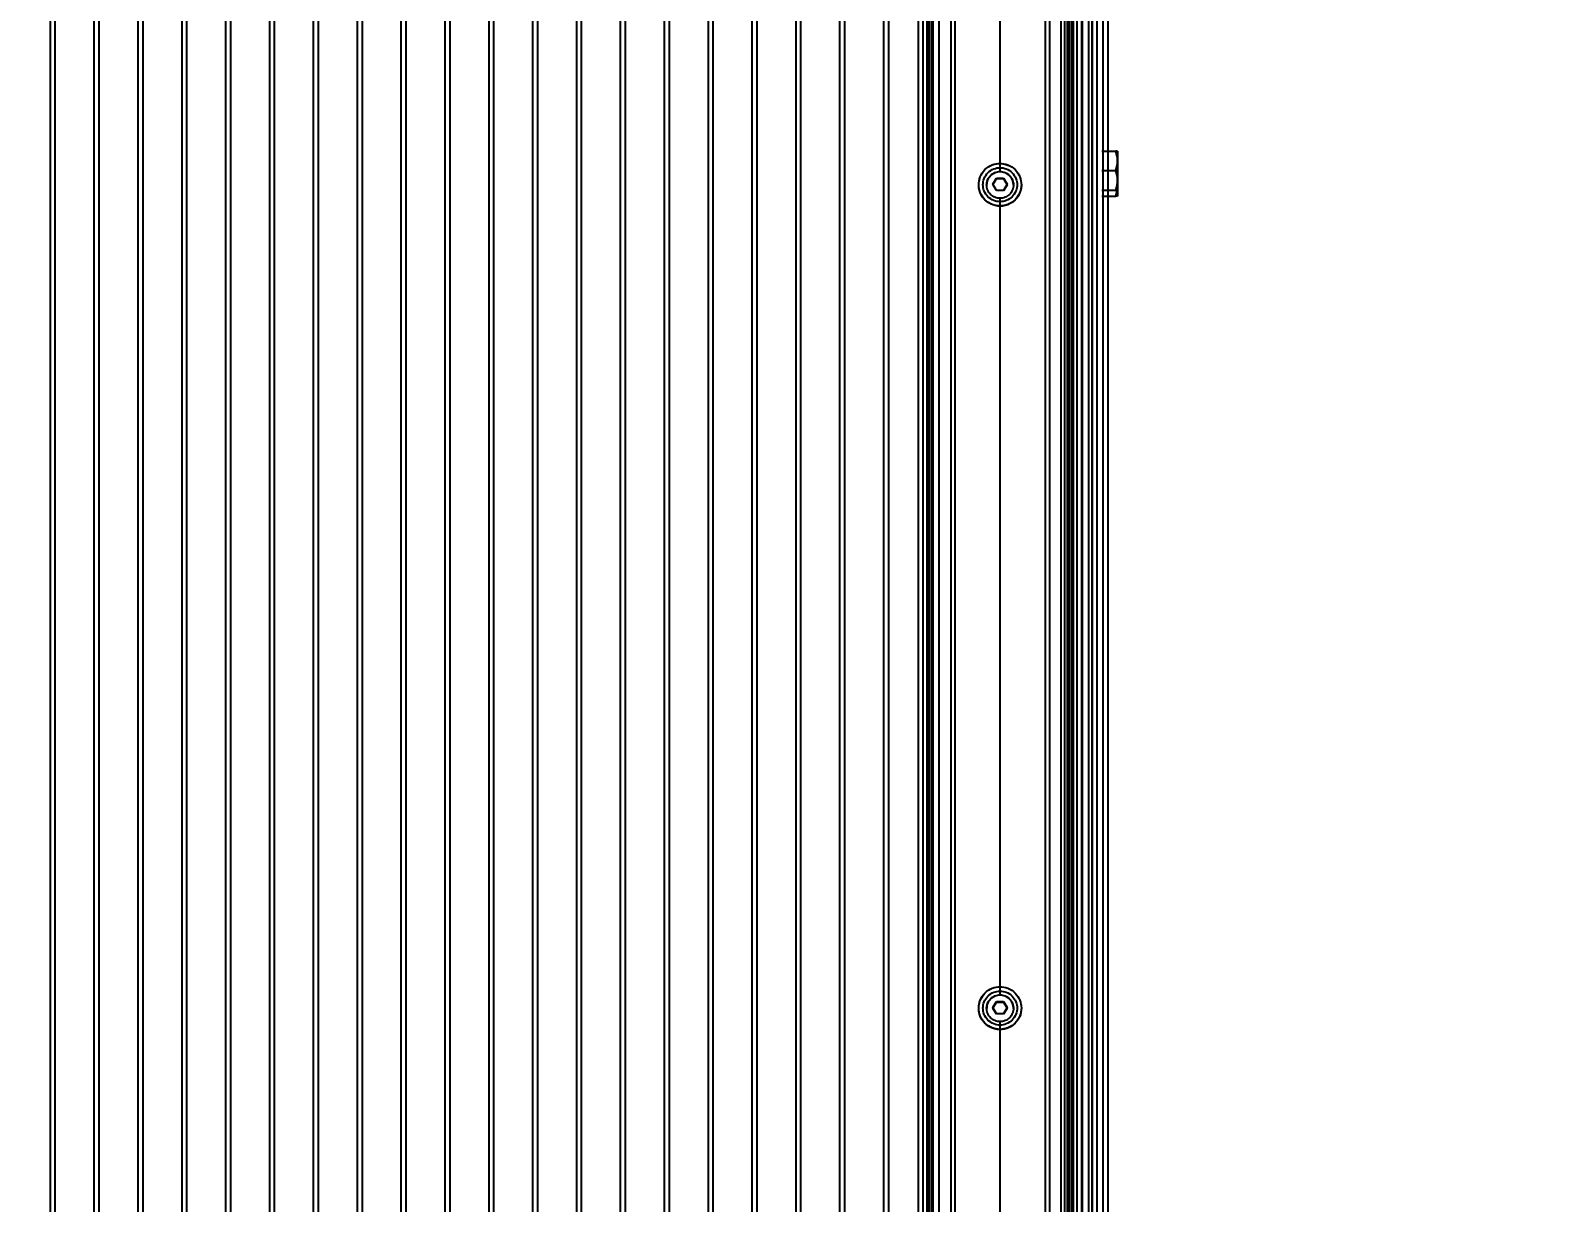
# Model space of a CAD drawing. Header units: millimetres. Extents: x 4625 to 14334, y 16216 to 31562.
# Drawn here: x 13122 to 13750, y 27306 to 27787 of the extents above; entities that cross this region are included whole.
import ezdxf

# ---------------------------------------------------------------- set-up
doc = ezdxf.new("R2010")
doc.units = ezdxf.units.MM
doc.header["$LTSCALE"] = 3
doc.layers.add('Default', color=7, linetype='Continuous')
doc.styles.get("Standard").update_dxf_attribs({"font": 'arial.ttf'})
doc.dimstyles.new('MATEUSZ', dxfattribs={"dimtxt": 35, "dimasz": 16, "dimexe": 0.18, "dimexo": 0.0625, "dimgap": 0.09, "dimtad": 0, "dimdec": 0, "dimdsep": 46, "dimtxsty": 'Standard', "dimblk": 'DOT', "dimcen": 0.09, "dimse1": 1, "dimse2": 1, "dimadec": 0, "dimazin": 0, "dimtfac": 1, "dimtdec": 0, "dimtofl": 0, "dimtmove": 0, "dimatfit": 3, "dimfxl": 1, "dimtolj": 1, "dimtzin": 0, "dimlwd": 9, "dimlwe": 9, "dimarcsym": 0})

# ---------------------------------------------------------------- blocks, each defined once
blk = doc.blocks.new('_Dot')
at = {"color": 0, "linetype": 'ByBlock', "lineweight": -2}
blk.add_line((-0.5, 0), (-1, 0), dxfattribs=at)
at = {"color": 0, "linetype": 'ByBlock', "const_width": 0.5}
blk.add_lwpolyline([(-0.25, 0, 1), (0.25, 0, 1)], format="xyb", close=True, dxfattribs=at)
blk = doc.blocks.new('*D31')
at = {"color": 0, "lineweight": 9, "transparency": 16777216}
for p, q in [((5803.89, 26303.39), (9576.19, 26303.39)), ((13713.73, 26303.39), (9941.43, 26303.39))]:
    blk.add_line(p, q, dxfattribs=at)
at = {"layer": 'Defpoints', "color": 0, "transparency": 16777216}
for p in [(5787.89, 28729.99), (13729.73, 28729.99), (13729.73, 26303.39)]:
    blk.add_point(p, dxfattribs=at)
at = {"color": 0, "lineweight": 9, "transparency": 16777216, "xscale": 16, "yscale": 16, "zscale": 16, "rotation": 180}
blk.add_blockref('_Dot', (5787.89, 26303.39), dxfattribs=at)
at = {"color": 0, "lineweight": 9, "transparency": 16777216, "xscale": 16, "yscale": 16, "zscale": 16}
blk.add_blockref('_Dot', (13729.73, 26303.39), dxfattribs=at)
at = {"color": 0, "transparency": 16777216, "insert": (9758.81, 26303.39), "char_height": 123, "attachment_point": 5}
blk.add_mtext('\\A1;7942', dxfattribs=at)
blk = doc.blocks.new('*D33')
at = {"color": 0, "lineweight": 9, "transparency": 16777216}
for p, q in [((14055.87, 30575.49), (14055.87, 28913.7)), ((14055.87, 26884.49), (14055.87, 28546.28))]:
    blk.add_line(p, q, dxfattribs=at)
at = {"layer": 'Defpoints', "color": 0, "transparency": 16777216}
for p in [(13609.31, 30591.49), (13609.31, 26868.49), (14055.87, 26868.49)]:
    blk.add_point(p, dxfattribs=at)
at = {"color": 0, "lineweight": 9, "transparency": 16777216, "xscale": 16, "yscale": 16, "zscale": 16}
for p, rotation in [((14055.87, 30591.49), 90), ((14055.87, 26868.49), 270)]:
    blk.add_blockref('_Dot', p, dxfattribs=dict(at, rotation=rotation))
at = {"color": 0, "transparency": 16777216, "insert": (14055.87, 28729.99), "char_height": 123, "attachment_point": 5, "rotation": 90}
blk.add_mtext('\\A1;3723', dxfattribs=at)

msp = doc.modelspace()

# ---------------------------------------------------------------- linework, layer by layer
at = {"layer": 'Default'}
for p, q in [((13129.64, 28706.81), (13129.64, 26887.25)), ((13131.64, 28706.81), (13131.64, 26887.25)), ((13147.64, 28706.81), (13147.64, 26887.25)), ((13149.64, 28706.81), (13149.64, 26887.25)), ((13165.64, 28706.81), (13165.64, 26887.25)), ((13167.64, 28706.81), (13167.64, 26887.25)), ((13183.64, 28706.81), (13183.64, 26887.25)), ((13185.64, 28706.81), (13185.64, 26887.25)), ((13201.64, 28706.81), (13201.64, 26887.25)), ((13203.64, 28706.81), (13203.64, 26887.25)), ((13219.64, 28706.81), (13219.64, 26887.25)), ((13221.64, 28706.81), (13221.64, 26887.25)), ((13237.64, 28706.81), (13237.64, 26887.25)), ((13239.64, 28706.81), (13239.64, 26887.25)), ((13255.64, 28706.81), (13255.64, 26887.25)), ((13257.64, 28706.81), (13257.64, 26887.25)), ((13273.64, 28706.81), (13273.64, 26887.25)), ((13275.64, 28706.81), (13275.64, 26887.25)), ((13291.64, 28706.81), (13291.64, 26887.25)), ((13293.64, 28706.81), (13293.64, 26887.25)), ((13309.64, 28706.81), (13309.64, 26887.25)), ((13311.64, 28706.81), (13311.64, 26887.25)), ((13327.64, 28706.81), (13327.64, 26887.25)), ((13329.64, 28706.81), (13329.64, 26887.25)), ((13345.64, 28706.81), (13345.64, 26887.25)), ((13347.64, 28706.81), (13347.64, 26887.25)), ((13363.64, 28706.81), (13363.64, 26887.25)), ((13365.64, 28706.81), (13365.64, 26887.25)), ((13381.64, 28706.81), (13381.64, 26887.25)), ((13383.64, 28706.81), (13383.64, 26887.25)), ((13399.64, 28706.81), (13399.64, 26887.25)), ((13401.64, 28706.81), (13401.64, 26887.25)), ((13417.64, 28706.81), (13417.64, 26887.25)), ((13419.64, 28706.81), (13419.64, 26887.25)), ((13435.64, 28706.81), (13435.64, 26887.25)), ((13437.64, 28706.81), (13437.64, 26887.25)), ((13453.64, 28706.81), (13453.64, 26887.25)), ((13455.64, 28706.81), (13455.64, 26887.25)), ((13471.64, 28706.81), (13471.64, 26887.25)), ((13473.64, 28706.81), (13473.64, 26887.25)), ((13485.97, 26887.39), (13485.97, 28706.95)), ((13487.97, 26887.84), (13487.97, 28707.4)), ((13489.47, 28707.83), (13489.47, 26888.27)), ((13489.59, 26887.98), (13489.59, 28707.54)), ((13490.28, 28707.9), (13490.28, 26888.34)), ((13491.22, 28707.74), (13491.22, 26888.19)), ((13491.22, 28707.54), (13491.22, 26887.98)), ((13491.97, 26887.98), (13491.97, 28707.54)), ((13494.47, 26888.09), (13494.47, 28707.64)), ((13499.22, 28707.82), (13499.22, 26888.27)), ((13500.97, 28707.82), (13500.97, 26888.26)), ((13537.97, 28707.82), (13537.97, 26888.26)), ((13539.72, 28707.82), (13539.72, 26888.27)), ((13544.47, 28707.64), (13544.47, 26888.09)), ((13545.97, 28707.54), (13545.97, 26887.98)), ((13546.97, 28707.54), (13546.97, 26887.98)), ((13547.22, 28707.51), (13547.22, 26887.95)), ((13547.72, 28707.74), (13547.72, 26888.19)), ((13547.72, 28707.54), (13547.72, 26887.98)), ((13548.67, 28707.9), (13548.67, 26888.34)), ((13549.36, 28707.54), (13549.36, 26887.98)), ((13549.47, 28707.83), (13549.47, 26888.27)), ((13550.97, 28707.4), (13550.97, 26887.84)), ((13552.97, 28706.95), (13552.97, 26887.39)), ((13553.31, 26887.25), (13553.31, 28706.81)), ((13557.31, 26887.39), (13557.31, 28706.95)), ((13557.31, 28706.81), (13557.31, 26887.25)), ((13559.31, 26912.33), (13559.31, 28696.71)), ((13561.81, 26894.97), (13561.81, 28701.55)), ((13563.81, 26894.97), (13563.81, 28701.55)), ((13555.81, 28568.49), (13555.81, 27008.49)), ((13519.47, 27729.49), (13519.47, 27858.17)), ((13561.31, 27737.9), (13566.99, 27737.9)), ((13561.31, 27729.9), (13566.99, 27729.9)), ((13516.59, 27724.08), (13518.03, 27726.58)), ((13518.03, 27726.58), (13518.03, 27726.76)), ((13518.03, 27726.58), (13520.92, 27726.58)), ((13520.92, 27726.58), (13520.92, 27726.76)), ((13520.92, 27726.58), (13522.36, 27724.08)), ((13522.36, 27724.08), (13520.92, 27721.59)), ((13519.47, 27391.56), (13519.47, 27718.51)), ((13561.31, 27721.9), (13566.99, 27721.9)), ((13561.31, 27719.38), (13566.99, 27719.38)), ((13516.59, 27386.16), (13518.03, 27388.65)), ((13518.03, 27383.67), (13516.59, 27386.16)), ((13518.03, 27388.65), (13520.92, 27388.65)), ((13520.92, 27388.65), (13522.36, 27386.16)), ((13522.36, 27386.16), (13520.92, 27383.67)), ((13519.47, 27053.64), (13519.47, 27380.59))]:
    msp.add_line(p, q, dxfattribs=at)
for points in [[(13567.71, 27737.9, 0), (13567.71, 27737.9, 0), (13567.71, 27737.9, 0), (13567.71, 27737.9, 0), (13567.71, 27737.9, 0), (13567.71, 27737.9, 0), (13567.71, 27737.9, 0), (13567.71, 27737.9, 0), (13567.71, 27737.9, 0), (13567.71, 27737.9, 0), (13567.71, 27737.9, 0), (13567.71, 27737.9, 0), (13567.7, 27737.9, 0), (13567.69, 27737.9, 0), (13567.64, 27737.9, 0), (13567.41, 27737.9, 0), (13566.99, 27737.9, 0)], [(13566.99, 27737.9, 0), (13567.53, 27737.9, 0), (13567.71, 27737.9, 0)], [(13567.71, 27733.9, 0), (13567.66, 27734.86, 0), (13567.53, 27735.82, 0), (13566.99, 27737.9, 0)], [(13567.71, 27737.9, 0), (13567.71, 27737.9, 0), (13567.71, 27737.9, 0), (13567.71, 27737.9, 0), (13567.71, 27737.9, 0), (13567.71, 27737.9, 0), (13567.71, 27737.9, 0), (13567.71, 27737.9, 0), (13567.71, 27737.9, 0), (13567.71, 27737.9, 0), (13567.71, 27737.9, 0), (13567.71, 27737.89, 0), (13567.71, 27737.89, 0), (13567.71, 27737.87, 0), (13567.71, 27737.78, 0), (13567.71, 27737.44, 0), (13567.71, 27733.9, 0)], [(13513.97, 27723.99, 0), (13514, 27724.52, 0), (13514.08, 27725.05, 0), (13514.21, 27725.58, 0), (13514.39, 27726.09, 0), (13514.63, 27726.59, 0), (13514.91, 27727.06, 0), (13515.23, 27727.49, 0), (13515.58, 27727.88, 0), (13515.97, 27728.23, 0), (13516.41, 27728.55, 0), (13516.87, 27728.83, 0), (13517.37, 27729.07, 0), (13517.89, 27729.25, 0), (13518.42, 27729.38, 0), (13518.95, 27729.46, 0), (13519.47, 27729.49, 0)], [(13524.97, 27723.85, 0), (13524.95, 27724.38, 0), (13524.87, 27724.91, 0), (13524.74, 27725.44, 0), (13524.56, 27725.96, 0), (13524.32, 27726.45, 0), (13524.04, 27726.92, 0), (13523.72, 27727.35, 0), (13523.36, 27727.74, 0), (13522.97, 27728.09, 0), (13522.54, 27728.41, 0), (13522.07, 27728.69, 0), (13521.58, 27728.93, 0), (13521.06, 27729.11, 0), (13520.53, 27729.24, 0), (13520, 27729.32, 0), (13519.47, 27729.35, 0), (13518.95, 27729.32, 0), (13518.42, 27729.24, 0), (13517.89, 27729.11, 0), (13517.37, 27728.93, 0), (13516.87, 27728.69, 0), (13516.41, 27728.41, 0), (13515.97, 27728.09, 0), (13515.58, 27727.74, 0), (13515.23, 27727.35, 0), (13514.91, 27726.92, 0), (13514.63, 27726.45, 0), (13514.39, 27725.96, 0), (13514.21, 27725.44, 0), (13514.08, 27724.91, 0), (13514, 27724.38, 0), (13513.97, 27723.85, 0)], [(13518.1, 27732.62, 0), (13519.35, 27732.73, 0), (13520.59, 27732.66, 0), (13521.87, 27732.4, 0), (13523.14, 27731.93, 0)], [(13519.47, 27729.49, 0), (13520, 27729.46, 0), (13520.53, 27729.38, 0), (13521.06, 27729.25, 0), (13521.58, 27729.07, 0), (13522.07, 27728.83, 0), (13522.54, 27728.55, 0), (13522.97, 27728.23, 0), (13523.36, 27727.88, 0), (13523.72, 27727.49, 0), (13524.04, 27727.06, 0), (13524.32, 27726.59, 0), (13524.56, 27726.09, 0), (13524.74, 27725.58, 0), (13524.87, 27725.05, 0), (13524.95, 27724.52, 0), (13524.97, 27723.99, 0)], [(13566.99, 27729.9, 0), (13567.53, 27731.97, 0), (13567.66, 27732.94, 0), (13567.71, 27733.9, 0)], [(13567.71, 27725.9, 0), (13567.66, 27726.86, 0), (13567.53, 27727.82, 0), (13566.99, 27729.9, 0)], [(13567.71, 27733.9, 0), (13567.71, 27725.9, 0)], [(13519.47, 27715.27, 0), (13518.52, 27715.32, 0), (13517.54, 27715.49, 0), (13516.55, 27715.77, 0), (13515.58, 27716.18, 0), (13514.65, 27716.72, 0), (13513.78, 27717.37, 0), (13513, 27718.13, 0), (13512.31, 27718.98, 0), (13511.75, 27719.9, 0), (13511.31, 27720.86, 0), (13510.99, 27721.85, 0), (13510.8, 27722.83, 0), (13510.73, 27723.78, 0), (13510.75, 27724.73, 0), (13510.89, 27725.7, 0), (13511.15, 27726.69, 0)], [(13519.47, 27718.51, 0), (13518.95, 27718.54, 0), (13518.42, 27718.62, 0), (13517.89, 27718.75, 0), (13517.37, 27718.93, 0), (13516.87, 27719.17, 0), (13516.41, 27719.45, 0), (13515.97, 27719.77, 0), (13515.58, 27720.12, 0), (13515.23, 27720.51, 0), (13514.91, 27720.94, 0), (13514.63, 27721.4, 0), (13514.39, 27721.9, 0), (13514.21, 27722.41, 0), (13514.08, 27722.94, 0), (13514, 27723.47, 0), (13513.97, 27723.99, 0)], [(13516.59, 27724.26, 0), (13518.03, 27726.76, 0)], [(13518.03, 27721.77, 0), (13516.59, 27724.26, 0)], [(13518.03, 27726.76, 0), (13520.92, 27726.76, 0)], [(13527.29, 27727.93, 0), (13527.73, 27726.89, 0), (13528.03, 27725.83, 0), (13528.19, 27724.77, 0), (13528.22, 27723.75, 0), (13528.13, 27722.71, 0), (13527.9, 27721.65, 0), (13527.53, 27720.59, 0), (13527.01, 27719.57, 0), (13526.35, 27718.6, 0), (13525.56, 27717.73, 0), (13524.66, 27716.97, 0), (13523.67, 27716.34, 0), (13522.63, 27715.86, 0), (13521.57, 27715.53, 0), (13520.51, 27715.33, 0), (13519.47, 27715.27, 0)], [(13524.97, 27723.99, 0), (13524.95, 27723.47, 0), (13524.87, 27722.94, 0), (13524.74, 27722.41, 0), (13524.56, 27721.9, 0), (13524.32, 27721.4, 0), (13524.04, 27720.94, 0), (13523.72, 27720.51, 0), (13523.36, 27720.12, 0), (13522.97, 27719.77, 0), (13522.54, 27719.45, 0), (13522.07, 27719.17, 0), (13521.58, 27718.93, 0), (13521.06, 27718.75, 0), (13520.53, 27718.62, 0), (13520, 27718.54, 0), (13519.47, 27718.51, 0)], [(13520.92, 27726.76, 0), (13522.36, 27724.26, 0)], [(13522.36, 27724.26, 0), (13520.92, 27721.77, 0)], [(13566.99, 27721.9, 0), (13567.53, 27723.97, 0), (13567.66, 27724.94, 0), (13567.71, 27725.9, 0)], [(13566.99, 27719.38, 0), (13567.53, 27721.46, 0), (13567.66, 27722.42, 0), (13567.71, 27723.38, 0)], [(13567.71, 27725.9, 0), (13567.71, 27721.9, 0)], [(13567.71, 27723.38, 0), (13567.71, 27719.38, 0)], [(13520.92, 27721.77, 0), (13518.03, 27721.77, 0)], [(13567.71, 27721.9, 0), (13567.71, 27721.9, 0), (13567.71, 27721.9, 0), (13567.71, 27721.9, 0), (13567.71, 27721.9, 0), (13567.71, 27721.9, 0), (13567.71, 27721.9, 0), (13567.71, 27721.9, 0), (13567.71, 27721.9, 0), (13567.71, 27721.9, 0), (13567.71, 27721.9, 0), (13567.71, 27721.9, 0), (13567.7, 27721.9, 0), (13567.69, 27721.9, 0), (13567.64, 27721.9, 0), (13567.41, 27721.9, 0), (13566.99, 27721.9, 0)], [(13566.99, 27721.9, 0), (13567.53, 27721.9, 0), (13567.66, 27721.9, 0), (13567.7, 27721.9, 0), (13567.7, 27721.9, 0), (13567.71, 27721.9, 0), (13567.71, 27721.9, 0), (13567.71, 27721.9, 0), (13567.71, 27721.9, 0), (13567.71, 27721.9, 0), (13567.71, 27721.9, 0), (13567.71, 27721.9, 0), (13567.71, 27721.9, 0), (13567.71, 27721.9, 0), (13567.71, 27721.9, 0), (13567.71, 27721.9, 0), (13567.71, 27721.9, 0), (13567.71, 27721.9, 0), (13567.71, 27721.9, 0)], [(13567.71, 27719.38, 0), (13567.71, 27719.38, 0), (13567.71, 27719.38, 0), (13567.71, 27719.38, 0), (13567.71, 27719.38, 0), (13567.71, 27719.38, 0), (13567.71, 27719.38, 0), (13567.71, 27719.38, 0), (13567.71, 27719.38, 0), (13567.71, 27719.38, 0), (13567.71, 27719.38, 0), (13567.71, 27719.38, 0), (13567.7, 27719.38, 0), (13567.69, 27719.38, 0), (13567.64, 27719.38, 0), (13567.41, 27719.38, 0), (13566.99, 27719.38, 0)], [(13519.47, 27377.35, 0), (13518.33, 27377.42, 0), (13517.16, 27377.66, 0), (13515.99, 27378.07, 0), (13514.87, 27378.66, 0), (13513.82, 27379.42, 0), (13512.89, 27380.33, 0), (13512.11, 27381.36, 0), (13511.5, 27382.48, 0), (13511.07, 27383.64, 0), (13510.82, 27384.81, 0), (13510.72, 27385.95, 0), (13510.78, 27387.09, 0), (13511, 27388.25, 0), (13511.39, 27389.42, 0), (13511.96, 27390.55, 0), (13512.71, 27391.61, 0)], [(13513.97, 27386.07, 0), (13514, 27386.59, 0), (13514.08, 27387.12, 0), (13514.21, 27387.65, 0), (13514.39, 27388.17, 0), (13514.63, 27388.67, 0), (13514.91, 27389.13, 0), (13515.23, 27389.56, 0), (13515.58, 27389.95, 0), (13515.97, 27390.31, 0), (13516.41, 27390.63, 0), (13516.87, 27390.91, 0), (13517.37, 27391.14, 0), (13517.89, 27391.33, 0), (13518.42, 27391.46, 0), (13518.95, 27391.54, 0), (13519.47, 27391.56, 0)], [(13524.97, 27385.93, 0), (13524.95, 27386.45, 0), (13524.87, 27386.98, 0), (13524.74, 27387.51, 0), (13524.56, 27388.03, 0), (13524.32, 27388.53, 0), (13524.04, 27388.99, 0), (13523.72, 27389.42, 0), (13523.36, 27389.81, 0), (13522.97, 27390.17, 0), (13522.54, 27390.49, 0), (13522.07, 27390.77, 0), (13521.58, 27391, 0), (13521.06, 27391.19, 0), (13520.53, 27391.32, 0), (13520, 27391.4, 0), (13519.47, 27391.42, 0), (13518.95, 27391.4, 0), (13518.42, 27391.32, 0), (13517.89, 27391.19, 0), (13517.37, 27391, 0), (13516.87, 27390.77, 0), (13516.41, 27390.49, 0), (13515.97, 27390.17, 0), (13515.58, 27389.81, 0), (13515.23, 27389.42, 0), (13514.91, 27388.99, 0), (13514.63, 27388.53, 0), (13514.39, 27388.03, 0), (13514.21, 27387.51, 0), (13514.08, 27386.98, 0), (13514, 27386.45, 0), (13513.97, 27385.93, 0)], [(13519.47, 27391.56, 0), (13520, 27391.54, 0), (13520.53, 27391.46, 0), (13521.06, 27391.33, 0), (13521.58, 27391.14, 0), (13522.07, 27390.91, 0), (13522.54, 27390.63, 0), (13522.97, 27390.31, 0), (13523.36, 27389.95, 0), (13523.72, 27389.56, 0), (13524.04, 27389.13, 0), (13524.32, 27388.67, 0), (13524.56, 27388.17, 0), (13524.74, 27387.65, 0), (13524.87, 27387.12, 0), (13524.95, 27386.59, 0), (13524.97, 27386.07, 0)], [(13519.47, 27380.59, 0), (13518.95, 27380.62, 0), (13518.42, 27380.69, 0), (13517.89, 27380.82, 0), (13517.37, 27381.01, 0), (13516.87, 27381.24, 0), (13516.41, 27381.52, 0), (13515.97, 27381.84, 0), (13515.58, 27382.19, 0), (13515.23, 27382.58, 0), (13514.91, 27383.01, 0), (13514.63, 27383.48, 0), (13514.39, 27383.97, 0), (13514.21, 27384.49, 0), (13514.08, 27385.01, 0), (13514, 27385.55, 0), (13513.97, 27386.07, 0)], [(13516.59, 27386.34, 0), (13518.03, 27388.83, 0)], [(13518.03, 27383.84, 0), (13516.59, 27386.34, 0)], [(13518.03, 27388.83, 0), (13520.92, 27388.83, 0)], [(13520.92, 27383.84, 0), (13518.03, 27383.84, 0)], [(13528, 27388.03, 0), (13528.16, 27387.1, 0), (13528.22, 27386.19, 0), (13528.19, 27385.28, 0), (13528.05, 27384.35, 0), (13527.81, 27383.42, 0), (13527.45, 27382.49, 0), (13526.98, 27381.58, 0), (13526.39, 27380.73, 0), (13525.71, 27379.95, 0), (13524.93, 27379.25, 0), (13524.08, 27378.66, 0), (13523.19, 27378.17, 0), (13522.26, 27377.8, 0), (13521.32, 27377.54, 0), (13520.38, 27377.39, 0), (13519.47, 27377.35, 0)], [(13524.97, 27386.07, 0), (13524.95, 27385.55, 0), (13524.87, 27385.01, 0), (13524.74, 27384.49, 0), (13524.56, 27383.97, 0), (13524.32, 27383.48, 0), (13524.04, 27383.01, 0), (13523.72, 27382.58, 0), (13523.36, 27382.19, 0), (13522.97, 27381.84, 0), (13522.54, 27381.52, 0), (13522.07, 27381.24, 0), (13521.58, 27381.01, 0), (13521.06, 27380.82, 0), (13520.53, 27380.69, 0), (13520, 27380.62, 0), (13519.47, 27380.59, 0)], [(13520.92, 27388.83, 0), (13522.36, 27386.34, 0)], [(13522.36, 27386.34, 0), (13520.92, 27383.84, 0)]]:
    msp.add_polyline3d(points, dxfattribs=at)
for points in [[(13519.47, 27715.36, 0), (13518.69, 27715.39, 0), (13517.88, 27715.5, 0), (13517.07, 27715.69, 0), (13516.25, 27715.97, 0), (13515.46, 27716.33, 0), (13514.69, 27716.78, 0), (13513.96, 27717.31, 0), (13513.29, 27717.91, 0), (13512.68, 27718.58, 0), (13512.15, 27719.31, 0), (13511.7, 27720.08, 0), (13511.34, 27720.87, 0), (13511.06, 27721.68, 0), (13510.87, 27722.5, 0), (13510.76, 27723.3, 0), (13510.72, 27724.08, 0), (13510.76, 27724.87, 0), (13510.87, 27725.67, 0), (13511.06, 27726.49, 0), (13511.34, 27727.3, 0), (13511.7, 27728.09, 0), (13512.15, 27728.86, 0), (13512.68, 27729.59, 0), (13513.29, 27730.26, 0), (13513.96, 27730.86, 0), (13514.69, 27731.39, 0), (13515.46, 27731.84, 0), (13516.25, 27732.2, 0), (13517.07, 27732.48, 0), (13517.88, 27732.67, 0), (13518.69, 27732.78, 0), (13519.47, 27732.81, 0), (13520.26, 27732.78, 0), (13521.07, 27732.67, 0), (13521.88, 27732.48, 0), (13522.69, 27732.2, 0), (13523.49, 27731.84, 0), (13524.26, 27731.39, 0), (13524.99, 27730.86, 0), (13525.66, 27730.26, 0), (13526.27, 27729.59, 0), (13526.8, 27728.86, 0), (13527.25, 27728.09, 0), (13527.61, 27727.3, 0), (13527.89, 27726.49, 0), (13528.08, 27725.67, 0), (13528.19, 27724.87, 0), (13528.22, 27724.08, 0), (13528.19, 27723.3, 0), (13528.08, 27722.5, 0), (13527.89, 27721.68, 0), (13527.61, 27720.87, 0), (13527.25, 27720.08, 0), (13526.8, 27719.31, 0), (13526.27, 27718.58, 0), (13525.66, 27717.91, 0), (13524.99, 27717.31, 0), (13524.26, 27716.78, 0), (13523.49, 27716.33, 0), (13522.69, 27715.97, 0), (13521.88, 27715.69, 0), (13521.07, 27715.5, 0), (13520.26, 27715.39, 0)], [(13519.47, 27717.1, 0), (13518.84, 27717.13, 0), (13518.2, 27717.22, 0), (13517.55, 27717.37, 0), (13516.9, 27717.59, 0), (13516.26, 27717.88, 0), (13515.64, 27718.24, 0), (13515.06, 27718.66, 0), (13514.52, 27719.15, 0), (13514.04, 27719.68, 0), (13513.61, 27720.26, 0), (13513.26, 27720.88, 0), (13512.97, 27721.51, 0), (13512.74, 27722.16, 0), (13512.59, 27722.81, 0), (13512.5, 27723.46, 0), (13512.47, 27724.08, 0), (13512.5, 27724.71, 0), (13512.59, 27725.36, 0), (13512.74, 27726.01, 0), (13512.97, 27726.66, 0), (13513.26, 27727.29, 0), (13513.61, 27727.91, 0), (13514.04, 27728.49, 0), (13514.52, 27729.02, 0), (13515.06, 27729.51, 0), (13515.64, 27729.93, 0), (13516.26, 27730.29, 0), (13516.9, 27730.58, 0), (13517.55, 27730.8, 0), (13518.2, 27730.95, 0), (13518.84, 27731.04, 0), (13519.47, 27731.07, 0), (13520.1, 27731.04, 0), (13520.75, 27730.95, 0), (13521.4, 27730.8, 0), (13522.05, 27730.58, 0), (13522.69, 27730.29, 0), (13523.3, 27729.93, 0), (13523.89, 27729.51, 0), (13524.42, 27729.02, 0), (13524.91, 27728.49, 0), (13525.33, 27727.91, 0), (13525.69, 27727.29, 0), (13525.98, 27726.66, 0), (13526.2, 27726.01, 0), (13526.36, 27725.36, 0), (13526.45, 27724.71, 0), (13526.47, 27724.08, 0), (13526.45, 27723.46, 0), (13526.36, 27722.81, 0), (13526.2, 27722.16, 0), (13525.98, 27721.51, 0), (13525.69, 27720.88, 0), (13525.33, 27720.26, 0), (13524.91, 27719.68, 0), (13524.42, 27719.15, 0), (13523.89, 27718.66, 0), (13523.3, 27718.24, 0), (13522.69, 27717.88, 0), (13522.05, 27717.59, 0), (13521.4, 27717.37, 0), (13520.75, 27717.22, 0), (13520.1, 27717.13, 0)], [(13519.47, 27377.43, 0), (13518.69, 27377.47, 0), (13517.88, 27377.58, 0), (13517.07, 27377.77, 0), (13516.25, 27378.04, 0), (13515.46, 27378.41, 0), (13514.69, 27378.85, 0), (13513.96, 27379.38, 0), (13513.29, 27379.99, 0), (13512.68, 27380.66, 0), (13512.15, 27381.38, 0), (13511.7, 27382.15, 0), (13511.34, 27382.95, 0), (13511.06, 27383.76, 0), (13510.87, 27384.57, 0), (13510.76, 27385.38, 0), (13510.72, 27386.16, 0), (13510.76, 27386.94, 0), (13510.87, 27387.75, 0), (13511.06, 27388.56, 0), (13511.34, 27389.37, 0), (13511.7, 27390.17, 0), (13512.15, 27390.94, 0), (13512.68, 27391.66, 0), (13513.29, 27392.33, 0), (13513.96, 27392.94, 0), (13514.69, 27393.47, 0), (13515.46, 27393.91, 0), (13516.25, 27394.28, 0), (13517.07, 27394.55, 0), (13517.88, 27394.74, 0), (13518.69, 27394.85, 0), (13519.47, 27394.89, 0), (13520.26, 27394.85, 0), (13521.07, 27394.74, 0), (13521.88, 27394.55, 0), (13522.69, 27394.28, 0), (13523.49, 27393.91, 0), (13524.26, 27393.47, 0), (13524.99, 27392.94, 0), (13525.66, 27392.33, 0), (13526.27, 27391.66, 0), (13526.8, 27390.94, 0), (13527.25, 27390.17, 0), (13527.61, 27389.37, 0), (13527.89, 27388.56, 0), (13528.08, 27387.75, 0), (13528.19, 27386.94, 0), (13528.22, 27386.16, 0), (13528.19, 27385.38, 0), (13528.08, 27384.57, 0), (13527.89, 27383.76, 0), (13527.61, 27382.95, 0), (13527.25, 27382.15, 0), (13526.8, 27381.38, 0), (13526.27, 27380.66, 0), (13525.66, 27379.99, 0), (13524.99, 27379.38, 0), (13524.26, 27378.85, 0), (13523.49, 27378.41, 0), (13522.69, 27378.04, 0), (13521.88, 27377.77, 0), (13521.07, 27377.58, 0), (13520.26, 27377.47, 0)], [(13519.47, 27379.18, 0), (13518.84, 27379.21, 0), (13518.2, 27379.29, 0), (13517.55, 27379.45, 0), (13516.9, 27379.67, 0), (13516.26, 27379.96, 0), (13515.64, 27380.32, 0), (13515.06, 27380.74, 0), (13514.52, 27381.22, 0), (13514.04, 27381.76, 0), (13513.61, 27382.34, 0), (13513.26, 27382.95, 0), (13512.97, 27383.59, 0), (13512.74, 27384.24, 0), (13512.59, 27384.89, 0), (13512.5, 27385.53, 0), (13512.47, 27386.16, 0), (13512.5, 27386.79, 0), (13512.59, 27387.43, 0), (13512.74, 27388.08, 0), (13512.97, 27388.73, 0), (13513.26, 27389.37, 0), (13513.61, 27389.98, 0), (13514.04, 27390.56, 0), (13514.52, 27391.1, 0), (13515.06, 27391.58, 0), (13515.64, 27392, 0), (13516.26, 27392.36, 0), (13516.9, 27392.65, 0), (13517.55, 27392.87, 0), (13518.2, 27393.03, 0), (13518.84, 27393.11, 0), (13519.47, 27393.14, 0), (13520.1, 27393.11, 0), (13520.75, 27393.03, 0), (13521.4, 27392.87, 0), (13522.05, 27392.65, 0), (13522.69, 27392.36, 0), (13523.3, 27392, 0), (13523.89, 27391.58, 0), (13524.42, 27391.1, 0), (13524.91, 27390.56, 0), (13525.33, 27389.98, 0), (13525.69, 27389.37, 0), (13525.98, 27388.73, 0), (13526.2, 27388.08, 0), (13526.36, 27387.43, 0), (13526.45, 27386.79, 0), (13526.47, 27386.16, 0), (13526.45, 27385.53, 0), (13526.36, 27384.89, 0), (13526.2, 27384.24, 0), (13525.98, 27383.59, 0), (13525.69, 27382.95, 0), (13525.33, 27382.34, 0), (13524.91, 27381.76, 0), (13524.42, 27381.22, 0), (13523.89, 27380.74, 0), (13523.3, 27380.32, 0), (13522.69, 27379.96, 0), (13522.05, 27379.67, 0), (13521.4, 27379.45, 0), (13520.75, 27379.29, 0), (13520.1, 27379.21, 0)]]:
    msp.add_polyline3d(points, close=True, dxfattribs=at)

# ---------------------------------------------------------------- dimensions: what is measured, and where the dimension line sits
dim = msp.add_linear_dim(base=(14055.87, 26868.49), p1=(13609.31, 30591.49), p2=(13609.31, 26868.49), angle=90, dimstyle='MATEUSZ', override={"dimtxt": 123})
dim.commit()
dim.dimension.update_dxf_attribs({"geometry": '*D33', "text_midpoint": (14055.87, 28729.99)})
dim = msp.add_linear_dim(base=(13729.73, 26303.39), p1=(5787.89, 28729.99), p2=(13729.73, 28729.99), dimstyle='MATEUSZ', override={"dimtxt": 123})
dim.commit()
dim.dimension.update_dxf_attribs({"geometry": '*D31', "text_midpoint": (9758.81, 26303.39)})

doc.saveas('drawing.dxf')
